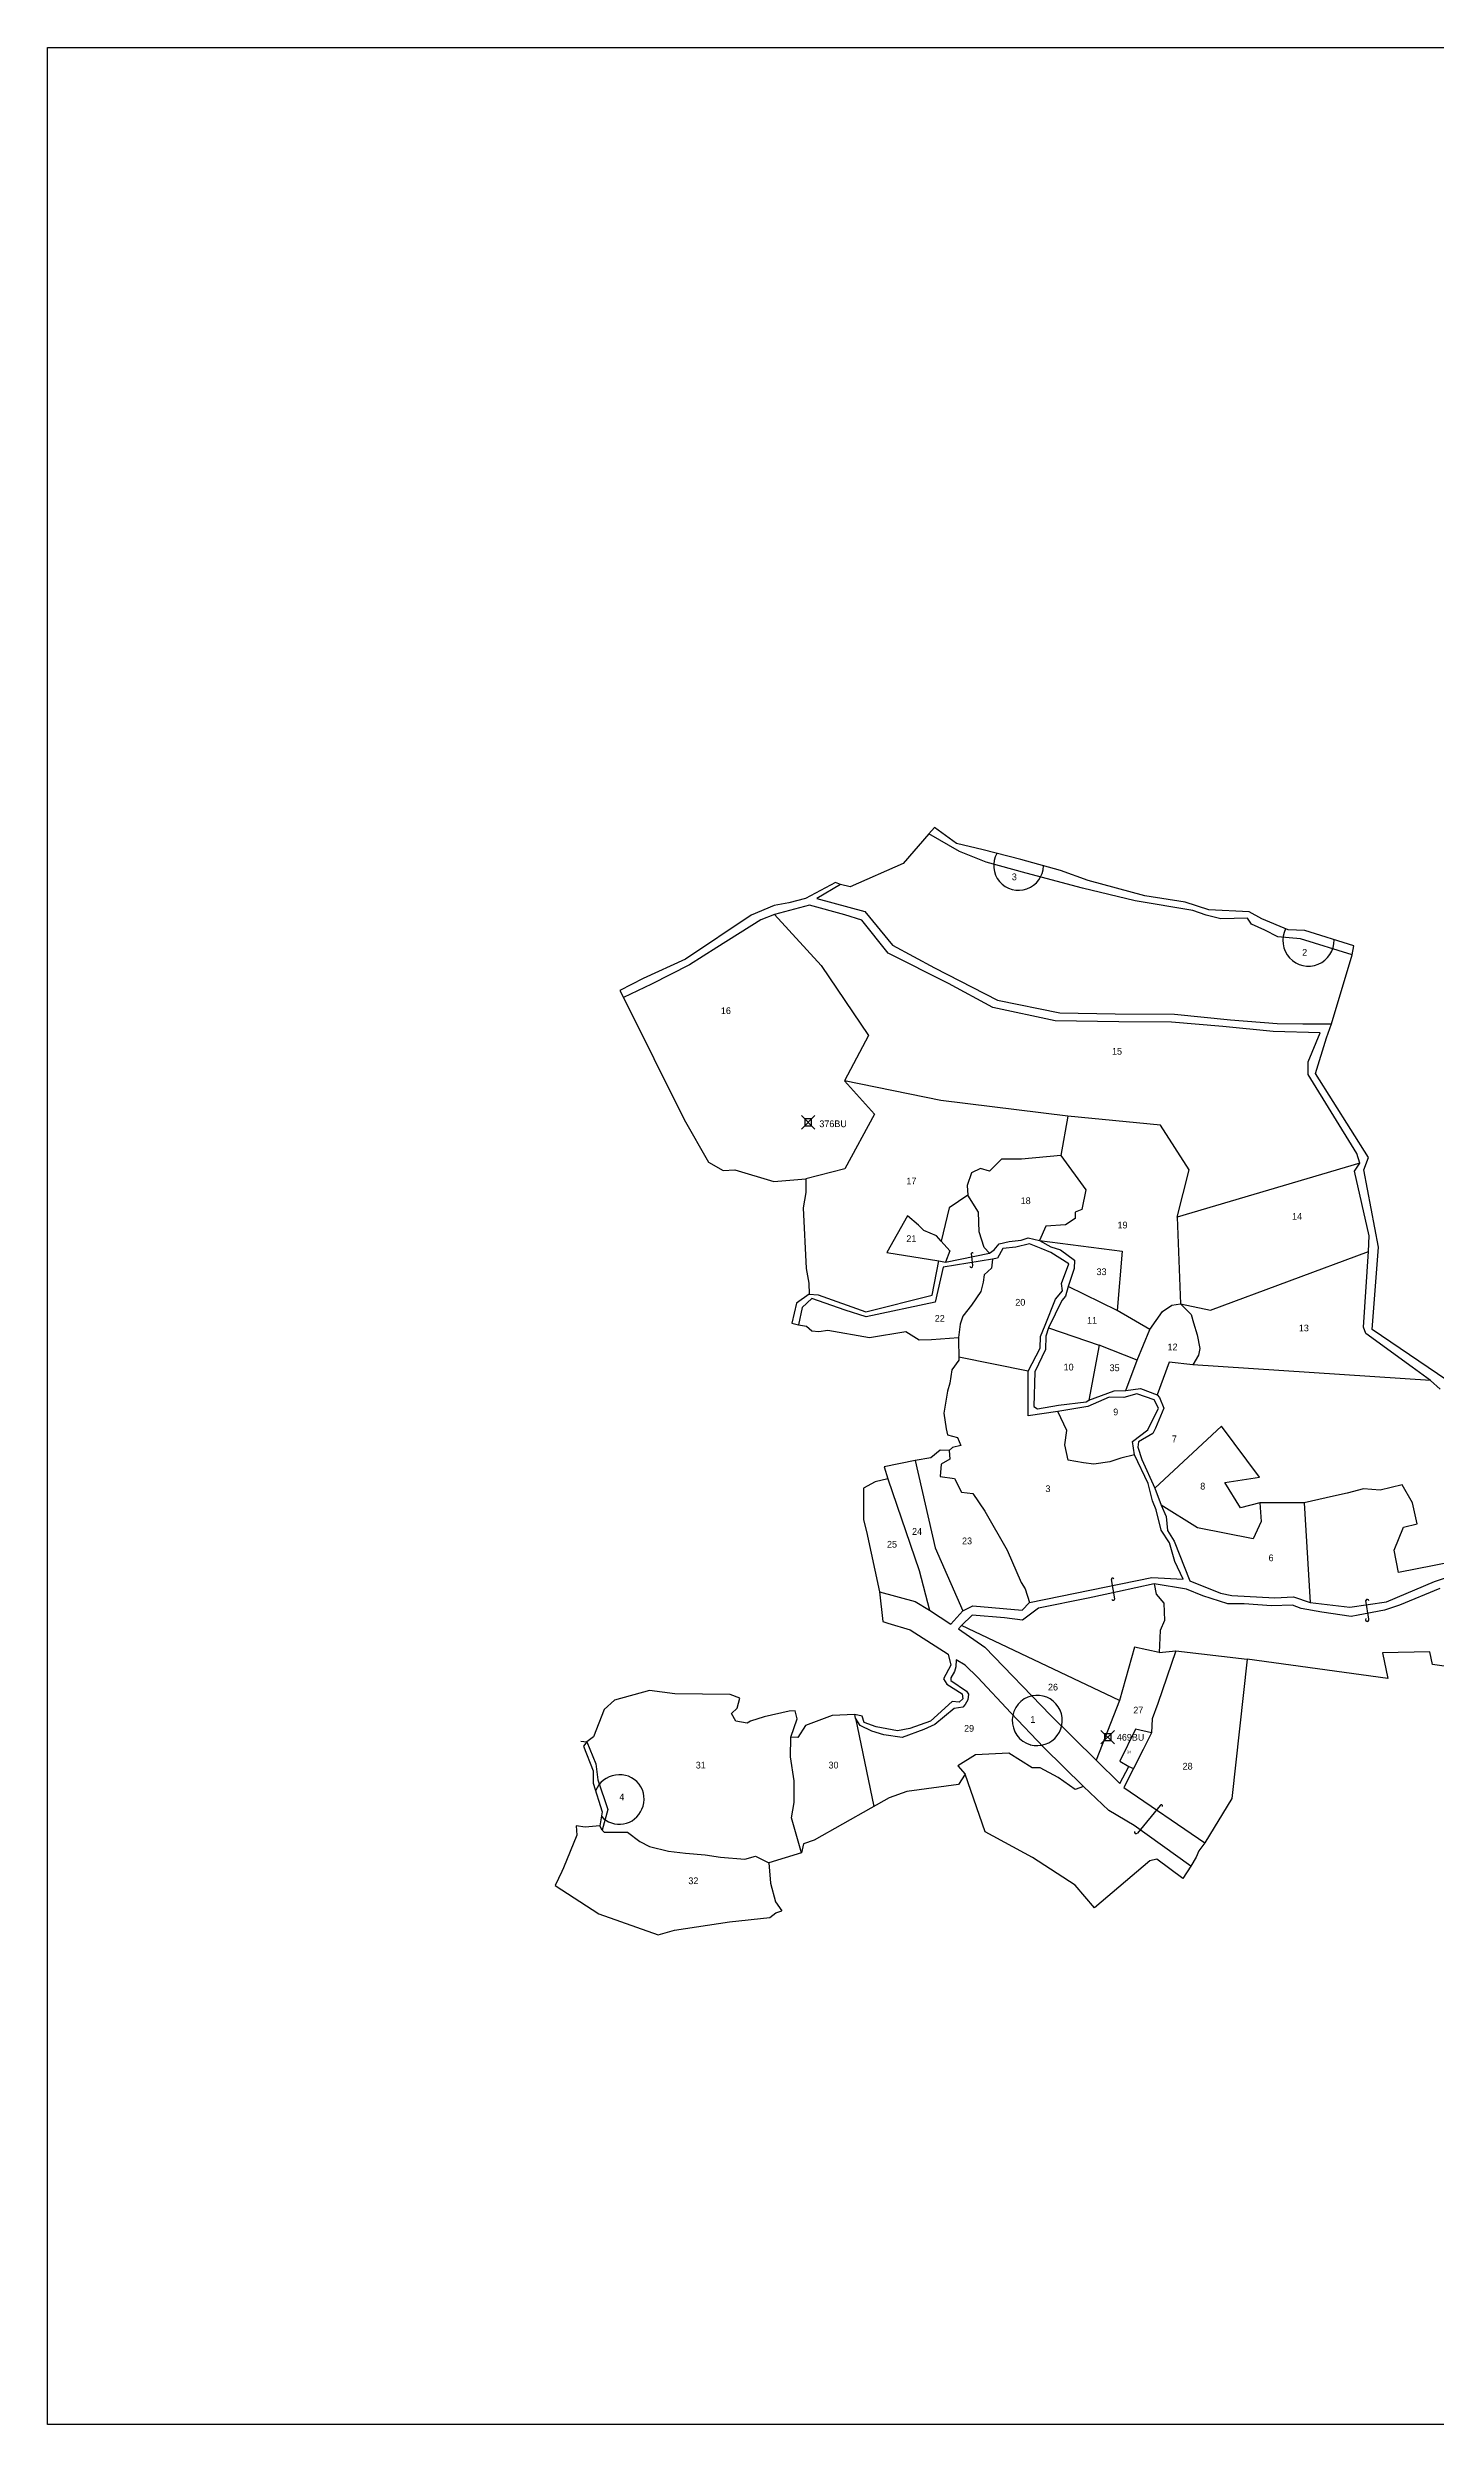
# Model space of a CAD drawing. Extents: x 154147 to 155924, y 177778 to 179545.
# Drawn here: x 154147 to 155180, y 177778 to 179545 of the extents above; entities that cross this region are included whole.
import ezdxf

# ---------------------------------------------------------------- set-up
doc = ezdxf.new("R2010")
doc.units = 0
doc.header["$MEASUREMENT"] = 0
doc.header["$PDMODE"] = 67
doc.header["$PDSIZE"] = 5
for name, color, linetype in [('BORDER-B', 3, 'CONTINUOUS'), ('IMAGE', 7, 'CONTINUOUS'), ('LINK', 4, 'CONTINUOUS'), ('NO', 1, 'CONTINUOUS'), ('PARCEL', 6, 'CONTINUOUS'), ('ROAD', 2, 'CONTINUOUS'), ('TRIG-P', 2, 'CONTINUOUS'), ('TRIG-T', 1, 'CONTINUOUS')]:
    doc.layers.add(name, color=color, linetype=linetype)
picture_1 = doc.add_image_def('image1.tif', size_in_pixel=(8461, 8415))

msp = doc.modelspace()

# ---------------------------------------------------------------- linework, layer by layer
at = {"layer": 'BORDER-B'}
for points in [[(155187.3, 178554.3), (155131.9, 178592.1), (155136.6, 178653.2), (155125.7, 178710.7), (155129, 178719.9), (155089.6, 178782.5), (155097.9, 178809), (155101.5, 178819.3), (155117, 178870.6), (155118.1, 178877.3), (155081.8, 178888.7), (155069.4, 178889.2), (155049.7, 178897.5), (155040.4, 178902.7), (155010.3, 178904.2), (154992.7, 178909.9), (154962.7, 178914.6), (154920.7, 178926), (154900, 178933.2), (154870.5, 178941.5), (154842.5, 178948.7), (154822.8, 178953.4), (154806.3, 178965.3), (154802.1, 178960.6), (154783, 178938.4), (154743.6, 178921.3), (154736.4, 178922.9), (154732.7, 178924.4), (154710.5, 178912.5), (154698, 178909.4), (154687.1, 178907.3), (154670.1, 178900.1), (154621.4, 178867.5), (154589.8, 178853), (154572.5, 178844), (154575.1, 178838.8), (154620.2, 178748.2), (154638.3, 178716.6), (154649.2, 178710.4), (154658, 178710.9), (154687, 178702.1), (154710.8, 178704.2), (154710.8, 178693.9), (154708.7, 178682.5), (154710.9, 178637.5), (154712.9, 178626.6), (154713.2, 178618.4), (154703.7, 178611.6), (154700.4, 178596.8), (154705.4, 178595.5), (154711.3, 178594.5), (154715.2, 178591.2), (154720.5, 178590.6), (154727, 178591.5), (154758.2, 178586), (154785.1, 178590.6), (154794.9, 178584.3), (154804.1, 178584.7), (154824.2, 178586), (154824.5, 178569.2), (154819.2, 178562), (154817.9, 178552.2), (154816, 178546.3), (154813.3, 178529.9), (154815, 178518.1), (154816, 178513.8), (154823.5, 178511.8), (154826.1, 178505.9), (154819.9, 178504.3), (154817.3, 178502), (154810.7, 178502.3), (154803.8, 178496.7), (154792, 178494.8), (154769, 178489.9), (154771.6, 178481), (154762.4, 178478.8), (154753.6, 178474.2), (154753.6, 178450.5), (154755.8, 178442), (154765.4, 178397.1), (154768, 178375.1), (154771.6, 178373.8), (154788.3, 178368.9), (154816.6, 178350.8), (154818.5, 178342.6), (154813, 178332.4), (154815.6, 178328.5), (154827.1, 178321.3), (154827.4, 178317.4), (154824.8, 178315.1), (154819.5, 178315.4), (154803.4, 178301), (154788, 178295.4), (154778.8, 178293.7), (154763.1, 178296.7), (154754.2, 178300), (154752.6, 178304.6), (154747.3, 178305.9), (154730.3, 178305.2), (154710.6, 178297.7), (154704.7, 178288.8), (154699.7, 178289.1), (154704.3, 178302.6), (154702.7, 178308.5), (154698.4, 178308.2), (154679.7, 178304.2), (154669.5, 178301), (154667.2, 178299.3), (154658.7, 178301), (154655.4, 178306.5), (154659.7, 178310.5), (154661.7, 178318), (154654.4, 178320.6), (154613.4, 178321.3), (154594.4, 178323.6), (154568.5, 178316.4), (154560.9, 178309.5), (154552.9, 178289.3), (154548, 178285.6), (154545.4, 178282.4), (154552.6, 178264), (154552.6, 178254.8), (154559.2, 178233.5), (154557.5, 178223), (154546.7, 178222), (154540.1, 178223), (154540.5, 178216.1), (154530.6, 178191.8), (154529.3, 178189.2), (154524.4, 178178.7), (154556.9, 178157.7), (154600.9, 178142), (154613, 178145.6), (154654, 178151.8), (154683.9, 178154.8), (154688.5, 178158.4), (154692.8, 178159.9)], [(155208.5, 178338.5), (155176.8, 178342.9), (155174.8, 178352.4), (155139.6, 178351.6), (155143.5, 178332.6), (155039, 178346.9), (155027.5, 178243.5), (155007.4, 178210.5), (155003, 178204.6), (155001, 178199.8), (154997.1, 178193.1), (154991.1, 178184), (154971.7, 178198.3), (154966.5, 178197.1), (154925.4, 178162.2), (154911.1, 178178.9), (154879.4, 178199.5), (154844.1, 178218.5), (154829.1, 178261.6), (154824.3, 178253.7), (154785.9, 178248.6), (154772.8, 178243.8), (154759, 178236.3), (154717, 178212.5), (154709.1, 178209.7), (154707.5, 178203), (154683.3, 178195.5), (154684.5, 178180.4), (154688.1, 178166.6), (154692.8, 178159.9)], [(154543.5, 178286.1), (154548, 178285.6)]]:
    msp.add_lwpolyline(points, dxfattribs=at)
at = {"layer": 'LINK'}
for points in [[(154834.8, 178639.6), (154833.8, 178648.5)], [(154940.4, 178391.9), (154937.9, 178406.2)], [(155129.4, 178376.8), (155127.2, 178390.6)], [(154974.2, 178238.2), (154957.4, 178217.6)]]:
    msp.add_lwpolyline(points, dxfattribs=at)
for centre, radius, start, end in [((154834.5, 178648.4), 0.724, 12.0572, 174.4811), ((154833.7, 178639.4), 1.17, 201.5639, 7.9627), ((154938.9, 178406.3), 0.973, 31.8631, 185.7219), ((154939.2, 178392.1), 1.26, 217.4011, 351.1162), ((155128.2, 178376.3), 1.28, 139.1387, 23.807), ((155128.2, 178390.4), 1.05, 352.8801, 169.4867), ((154975, 178237.9), 0.891, 336.4125, 155.9935), ((154956.4, 178218.6), 1.36, 164.5825, 316.7227)]:
    msp.add_arc(centre, radius, start, end, dxfattribs=at)
at = {"layer": 'PARCEL'}
for points in [[(154687.5, 178900.7), (154722.1, 178862.8), (154757.3, 178810.7), (154739.4, 178777)], [(154986.8, 178675.7), (154995.7, 178710.8), (154974.4, 178744.1), (154905.6, 178750.6), (154811.1, 178762.2), (154739.4, 178777), (154761.9, 178752.1), (154739.8, 178711.5), (154710.8, 178704.2)], [(154905.6, 178750.6), (154900.4, 178721.4), (154918.9, 178695.9), (154916, 178681.4), (154911, 178679.3), (154911, 178674.6), (154903.8, 178669.8), (154889.1, 178669), (154884.6, 178658.2)], [(154900.4, 178721.4), (154871.1, 178718.7), (154856.2, 178718.7), (154847.2, 178709.8), (154840.6, 178711.7), (154834, 178708.6), (154830.7, 178699.2), (154831.1, 178692)], [(155122.7, 178715.8), (154986.8, 178675.7), (154989.3, 178611.2)], [(154811.4, 178657.8), (154807.9, 178661.7), (154798.4, 178665.7), (154794.4, 178669.6), (154786.4, 178676.6), (154771, 178649.3), (154809.7, 178643.2)], [(154847.3, 178648.8), (154843.3, 178653), (154839.6, 178664.6), (154839.2, 178679.3), (154831.1, 178692), (154817.4, 178682.6), (154811.4, 178657.8), (154817.8, 178650.5), (154814.7, 178642.2)], [(154849.5, 178644.4), (154848.7, 178637.7), (154843.3, 178632.6), (154842.6, 178627.2), (154840.8, 178620.3), (154833.9, 178610.2), (154827.4, 178601.9), (154825.6, 178596.1), (154824.2, 178586)], [(154884.6, 178658.2), (154945.9, 178650.3), (154942.2, 178606.2), (154905.9, 178624.1)], [(154989.3, 178611.2), (155011.7, 178606.5), (155129.2, 178650.1)], [(154957.1, 178569.3), (154966.5, 178592.1), (154942.2, 178606.2)], [(154966.5, 178592.1), (154975.9, 178605.5), (154982.8, 178610.2), (154989.3, 178611.2), (154997.3, 178603.3), (154999.1, 178597.1), (155001.6, 178588.1), (155003.8, 178578), (155002.7, 178572.9), (154998.4, 178565.9)], [(154891.1, 178593.4), (154928.8, 178580.5), (154921.2, 178539.6)], [(154876.1, 178561.2), (154824.4, 178571.5)], [(154948.7, 178546.8), (154957.1, 178569.3), (154928.8, 178580.5)], [(155175.3, 178554.1), (154998.4, 178565.9), (154981, 178567.7), (154971.9, 178543.6)], [(154955.1, 178499), (154945, 178496.3), (154936.7, 178493.6), (154924.9, 178491.9), (154917.2, 178492.9), (154905.7, 178494.9), (154903.4, 178506.4), (154904.7, 178517.1), (154898, 178531.1)], [(155048.4, 178463.1), (155033.9, 178459.5), (155022.3, 178478.3), (155048, 178482.3), (155019.8, 178520.3), (154970.3, 178474.2)], [(154817.3, 178502), (154817.7, 178495.6), (154811.3, 178491.9), (154810.7, 178482.9), (154821.4, 178481.2), (154826.5, 178471.1), (154834.9, 178470.1), (154843.9, 178457), (154860.4, 178428.1), (154870.8, 178403.9), (154873.8, 178399.2), (154877.1, 178389.2)], [(154792, 178494.8), (154807, 178429.8), (154827.6, 178382.9)], [(154771.6, 178481), (154794.9, 178413), (154802.7, 178383.3)], [(155218.2, 178424.5), (155151.5, 178411.4), (155148.3, 178428), (155155.1, 178445), (155165.3, 178447.6), (155161.7, 178463.1), (155154.1, 178476.5), (155137.8, 178472.5), (155125.5, 178473.6), (155113.2, 178470.4), (155103, 178468.2), (155081.3, 178463.1), (155085.8, 178389.1)], [(155081.3, 178463.1), (155048.4, 178463.1), (155049.4, 178449.4), (155043.3, 178436.4), (155002, 178444.7), (154975, 178461.4)], [(154969.8, 178403), (154971.2, 178395.4), (154977, 178388.5), (154977.4, 178375.8), (154974.3, 178368.2), (154973.5, 178352), (154985.8, 178353.2), (155039, 178346.9)], [(154944, 178316.3), (154826.4, 178372.1)], [(154955.1, 178355.9), (154944, 178316.3), (154926.6, 178272)], [(154985.8, 178353.2), (154972.4, 178314), (154968.2, 178302.5), (154967.8, 178292.2), (154955.9, 178294.9), (154944.3, 178271.1), (154951, 178267.3)], [(154973.5, 178352), (154955.1, 178355.9)], [(154707.5, 178203), (154700.2, 178228.9), (154702, 178240.4), (154702, 178256.5), (154699.4, 178274.4), (154699.7, 178289.1)], [(154747.6, 178303), (154761.3, 178237.5)], [(154967.8, 178292.2), (154961.6, 178279.9), (154954.4, 178265.6)], [(154917.1, 178252.3), (154911.1, 178250.1), (154898.4, 178259.1), (154885, 178266.2), (154879, 178266.2), (154861.8, 178277), (154836.8, 178275.9), (154823.8, 178267.7), (154829.1, 178261.6)], [(154559.4, 178219.9), (154560.9, 178218.4), (154578.1, 178218.4), (154587.4, 178211.3), (154594.5, 178207.6), (154608.7, 178204.2), (154621.4, 178202.8), (154636, 178201.6), (154647.2, 178199.8), (154665.5, 178198.3), (154673.3, 178200.5), (154683.3, 178195.5)]]:
    msp.add_lwpolyline(points, dxfattribs=at)
for centre, radius, start, end in [((154868.9, 178937.1), 18.5, 150.9986, 358.8283), ((155084.5, 178881.3), 19.1, 153.046, 1.4689), ((154883, 178301.4), 18.8, 102.4601, 253.5675), ((154882.7, 178301.4), 18.7, 254.2905, 101.7371), ((154571.7, 178242.6), 18.4, 97.6756, 159.5678), ((154572.4, 178243), 18.1, 335.1455, 100.1352), ((154572.1, 178242.2), 18, 221.8867, 337.9069)]:
    msp.add_arc(centre, radius, start, end, dxfattribs=at)
at = {"layer": 'ROAD'}
for points in [[(155117, 178870.6), (155078.5, 178882.5), (155061.6, 178884), (155051.9, 178889), (155042.2, 178893.4), (155039.1, 178897.8), (155019.3, 178897.5), (155008.4, 178900), (154998.5, 178903.6), (154955.6, 178910.8), (154916.5, 178920.2), (154874.5, 178931.4), (154844.8, 178939.6), (154825, 178947.4), (154802.1, 178960.6)], [(155182.5, 178547.8), (155175.3, 178554.1), (155161.6, 178564.1), (155127.1, 178589.1), (155125.5, 178593.8), (155129.2, 178650.1), (155129.6, 178661.7), (155118.6, 178709.9), (155122.7, 178715.8), (155120.5, 178723), (155084.2, 178781.6), (155084.2, 178791), (155093.1, 178812.7), (155058.1, 178813.7), (155020.8, 178817.4), (154982.6, 178820.6), (154943.5, 178820.9), (154896.2, 178821.5), (154849.8, 178831.5), (154816.7, 178849.4), (154771.9, 178871.9), (154752.5, 178896.3), (154739.8, 178900.4), (154713.5, 178907.6), (154687.5, 178900.7), (154677.2, 178896.6), (154644.6, 178876), (154624.3, 178863.2), (154596.1, 178848.8), (154575.1, 178838.8)], [(154736.4, 178922.9), (154719, 178912.6), (154754.7, 178902.9), (154775.1, 178877.8), (154806.4, 178860.9), (154853.2, 178836.9), (154899.5, 178827.5), (154940.8, 178826.8), (154984.8, 178826.5), (155026.4, 178822.4), (155061.2, 178819.6), (155080.3, 178819.3), (155101.5, 178819.3)], [(154713.2, 178618.4), (154719.9, 178617.8), (154755.3, 178605.3), (154804.7, 178617.5), (154809.7, 178643.2), (154814.7, 178642.2), (154847.3, 178648.8), (154850.7, 178651.3), (154854.5, 178655.7), (154862, 178657.6), (154870.8, 178658.5), (154876.1, 178660.1), (154884.6, 178658.2), (154893, 178653.5), (154900.2, 178651.3), (154910.6, 178643.5), (154910.2, 178637.5), (154905.9, 178624.1), (154903.7, 178616.9), (154901.2, 178613.7), (154891.1, 178593.4), (154889.3, 178587.1), (154888.9, 178577.1), (154881.1, 178560.5), (154880.2, 178534.9), (154883, 178533), (154898.7, 178535.8), (154919.3, 178538.3), (154921.2, 178539.6), (154940, 178546.4), (154948.7, 178546.8), (154959.7, 178548.3), (154971.9, 178543.6), (154973.8, 178541.4), (154976.9, 178533.6), (154970.7, 178518.6), (154968.8, 178514.8), (154958.1, 178508.6), (154957.5, 178504.5), (154960.6, 178495.4), (154970.3, 178474.2), (154975, 178461.4), (154978.7, 178453), (154979.7, 178442.6), (154984.7, 178434.8), (154996.2, 178405.1), (155019.1, 178396), (155027.6, 178394.4), (155059.5, 178392.6), (155073.3, 178393.2), (155085.8, 178389.1), (155115.2, 178385.7), (155142.5, 178389.7), (155178.2, 178404.8), (155194.4, 178410.1)], [(154765.4, 178397.1), (154792.1, 178389.9), (154802.7, 178383.3), (154818.5, 178373.1), (154827.6, 178382.9), (154835, 178386.6), (154871.6, 178383.3), (154877.1, 178389.2), (154967.9, 178407.8), (154991.3, 178406.4), (154985.1, 178419.5), (154981.1, 178433.5), (154974.9, 178443), (154971.2, 178458), (154968.6, 178464.6), (154965.3, 178477.7), (154955.1, 178499), (154953.6, 178508.9), (154965, 178517.6), (154972.9, 178533.6), (154969.7, 178539.9), (154956.9, 178544.3), (154947.2, 178541.4), (154936.2, 178541.8), (154920.3, 178534.9), (154898, 178531.1), (154876.1, 178528), (154876.1, 178561.2), (154884.9, 178578.1), (154885.2, 178586.8), (154888.6, 178595.3), (154896.5, 178614.7), (154901.5, 178620.9), (154900.8, 178626.3), (154906.2, 178641), (154893, 178649.4), (154885.8, 178652.2), (154877.1, 178655.7), (154867, 178653.2), (154857.3, 178652.2), (154853.3, 178645), (154849.5, 178644.4), (154812.9, 178638.5), (154806.9, 178612.5), (154755.6, 178601.5), (154739.9, 178606.5), (154715.2, 178615), (154708, 178608.4), (154705.4, 178595.5)], [(155182.1, 178399.6), (155152.2, 178387.1), (155141, 178383.3), (155121.3, 178379.8), (155116.2, 178378.6), (155094.4, 178382), (155079, 178384.6), (155072.5, 178387.1), (155057.1, 178386.7), (155036.6, 178388), (155024.6, 178388), (155005.8, 178394), (154993.8, 178399.1), (154969.8, 178403), (154942.4, 178397), (154920.6, 178392.3), (154883.8, 178385), (154871.8, 178376), (154858.5, 178377.7), (154834.5, 178379.8), (154826.4, 178372.1), (154824.2, 178369.6), (154843.9, 178355.9), (154892.7, 178305.4), (154926.6, 178272), (154944.1, 178254.5), (154951, 178267.3), (154954.4, 178265.6), (154947.1, 178251.5), (155007.4, 178210.5)], [(154838.6, 178333.4), (154829.1, 178342.5), (154822.6, 178346.4), (154822.3, 178341.4), (154821.4, 178337.8), (154818.5, 178333), (154818.5, 178331), (154830.2, 178323.3), (154831.7, 178320.9), (154831.3, 178316.8), (154829.2, 178313.3), (154827.6, 178311.2), (154821.1, 178310.3), (154806.6, 178298.3), (154798.6, 178294.6), (154782.3, 178288.7), (154768.7, 178290.8), (154759.7, 178293.4), (154751.2, 178297.6), (154747.6, 178303), (154747.3, 178305.9)], [(154997.1, 178193.1), (154954.8, 178223.2), (154936, 178234.4), (154917.1, 178252.3), (154887.6, 178281.4), (154863.2, 178307.1), (154838.6, 178333.4)], [(154548, 178285.6), (154554.6, 178269.2), (154556.1, 178257.2), (154563.5, 178235.2), (154559.4, 178219.9), (154557.5, 178223)]]:
    msp.add_lwpolyline(points, dxfattribs=at)
at = {"layer": 'TRIG-P'}
for p in [(154712.5, 178746.1), (154935.2, 178289)]:
    msp.add_point(p, dxfattribs=at)

# ---------------------------------------------------------------- texts
at = {"layer": 'NO'}
for s, height, p in [('3', 5, (154863.9, 178926.1)), ('2', 5, (155079.8, 178870)), ('16', 5, (154647.6, 178826.6)), ('15', 5, (154938.4, 178796.4)), ('17', 5, (154785.5, 178699.9)), ('18', 5, (154870.5, 178685.3)), ('14', 5, (155072.3, 178673.7)), ('21', 5, (154785.5, 178657.1)), ('19', 5, (154942.5, 178667.2)), ('33', 5, (154926.9, 178632.5)), ('20', 5, (154866.5, 178609.8)), ('22', 5, (154806.6, 178597.8)), ('11', 5, (154919.8, 178596.3)), ('13', 5, (155077.3, 178590.7)), ('12', 5, (154979.7, 178576.6)), ('10', 5, (154902.4, 178561.6)), ('35', 5, (154936.6, 178561.1)), ('9', 5, (154939.3, 178528.3)), ('7', 5, (154982.9, 178508.3)), ('3', 5, (154888.9, 178471.2)), ('8', 5, (155004, 178473.1)), ('25', 5, (154771.1, 178429.9)), ('24', 5, (154789.7, 178439.4)), ('23', 5, (154826.9, 178432.4)), ('6', 5, (155054.8, 178419.8)), ('26', 5, (154890.8, 178323.7)), ('27', 5, (154954.2, 178306.6)), ('29', 5, (154828.4, 178293)), ('1', 5, (154877.7, 178299.6)), ('31', 5, (154628.9, 178265.7)), ('30', 5, (154727.6, 178265.7)), ('34', 2, (154949.5, 178276.9)), ('28', 5, (154990.9, 178264.9)), ('4', 5, (154572.1, 178242.1)), ('32', 5, (154623.4, 178179.7))]:
    msp.add_text(s, height=height, dxfattribs=at).set_placement(p)
at = {"layer": 'TRIG-T'}
for s, p in [('376BU', (154720.8, 178742.5)), ('469BU', (154942, 178286.4))]:
    msp.add_text(s, height=5, dxfattribs=at).set_placement(p)

# ---------------------------------------------------------------- pictures from other files: only their frames are drawn
at = {"layer": 'IMAGE'}
image = msp.add_image(picture_1, insert=(154146.9, 177778), size_in_units=(1776.8, 1767.1), dxfattribs=at)
image.dxf.flags = 15

doc.saveas('drawing.dxf')
